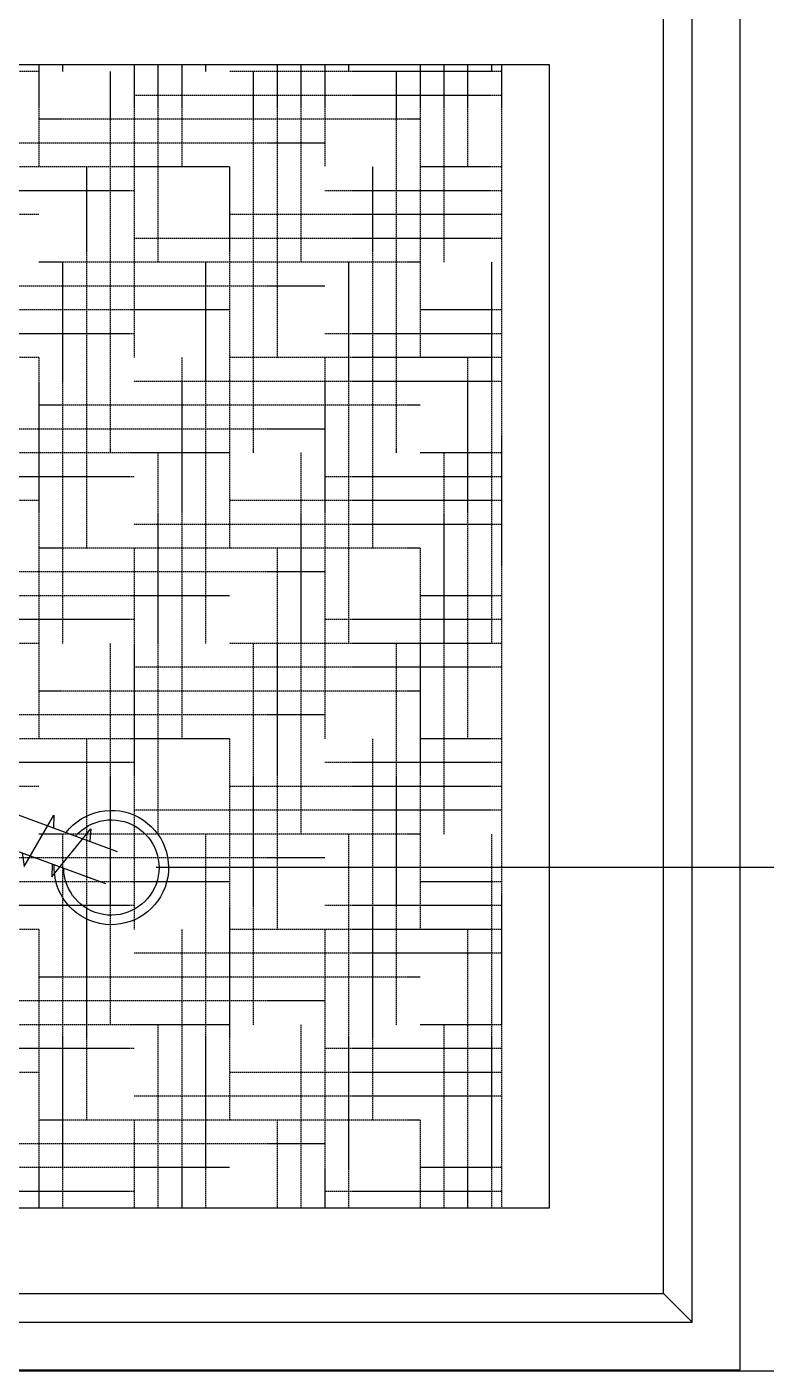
# Model space of a CAD drawing. Extents: x -12047294 to -5625356, y -1456591 to -622873.
# Drawn here: x -6024950 to -6024562, y -717423 to -716718 of the extents above; entities that cross this region are included whole.
import ezdxf

# ---------------------------------------------------------------- set-up
doc = ezdxf.new("R2010")
doc.units = 0
doc.header["$LTSCALE"] = 10
doc.header["$MEASUREMENT"] = 0
doc.linetypes.add('DASH', pattern=[0.35, 0.25, -0.1])
for name, color, linetype in [('A-WALL', 2, 'Continuous'), ('EQUIP', 1, 'Continuous'), ('Iteam', 4, 'Continuous')]:
    doc.layers.add(name, color=color, linetype=linetype)

# ---------------------------------------------------------------- blocks, each defined once
blk = doc.blocks.new('LXX11124554')
at = {"layer": 'EQUIP'}
for p, q in [((1019.26, 447.63, 0.51), (1019.26, -312.37, 0.51)), ((334.49, 287.63, 0.51), (334.49, -212.37, 0.51)), ((934.49, -212.37, 0.51), (934.49, 287.63, 0.51)), ((334.49, -212.37, 0.51), (934.49, -212.37, 0.51)), ((-980.74, -312.37, 0.51), (1019.26, -312.37, 0.51))]:
    blk.add_line(p, q, dxfattribs=at)
at = {"layer": 'EQUIP', "color": 8}
for p, q in [((994.26, 382.64, 0.51), (994.26, -287.37, 0.51)), ((979.26, 367.64, 0.51), (979.26, -272.37, 0.51)), ((979.26, -272.37, 0.51), (-940.74, -272.37, 0.51)), ((994.26, -287.37, 0.51), (979.26, -272.37, 0.51)), ((994.26, -287.37, 0.51), (-955.74, -287.37, 0.51))]:
    blk.add_line(p, q, dxfattribs=at)
at = {"layer": 'EQUIP', "color": 8, "linetype": 'DASH', "ltscale": 0.3}
for p, q in [((338.16, 55.35, 0.51), (338.16, 187.63, 0.51)), ((400.66, 5.35, 0.51), (400.66, 187.63, 0.51)), ((413.16, 55.35, 0.51), (413.16, 187.63, 0.51)), ((475.66, 5.35, 0.51), (475.66, 187.63, 0.51)), ((488.16, 55.35, 0.51), (488.16, 187.63, 0.51)), ((550.66, 5.35, 0.51), (550.66, 187.63, 0.51)), ((563.16, 55.35, 0.51), (563.16, 187.63, 0.51)), ((625.66, 5.35, 0.51), (625.66, 187.63, 0.51)), ((638.16, 55.35, 0.51), (638.16, 187.63, 0.51)), ((700.66, 5.35, 0.51), (700.66, 187.63, 0.51)), ((713.16, 55.35, 0.51), (713.16, 187.63, 0.51)), ((775.66, 5.35, 0.51), (775.66, 187.63, 0.51)), ((788.16, 55.35, 0.51), (788.16, 187.63, 0.51)), ((850.66, 5.35, 0.51), (850.66, 187.63, 0.51)), ((863.16, 55.35, 0.51), (863.16, 187.63, 0.51)), ((925.66, 5.35, 0.51), (925.66, 187.63, 0.51)), ((388.16, -44.65, 0.51), (388.16, 155.35, 0.51)), ((463.16, -44.65, 0.51), (463.16, 155.35, 0.51)), ((538.16, -44.65, 0.51), (538.16, 155.35, 0.51)), ((613.16, -44.65, 0.51), (613.16, 155.35, 0.51)), ((688.16, -44.65, 0.51), (688.16, 155.35, 0.51)), ((763.16, -44.65, 0.51), (763.16, 155.35, 0.51)), ((838.16, -44.65, 0.51), (838.16, 155.35, 0.51)), ((913.16, -44.65, 0.51), (913.16, 155.35, 0.51)), ((375.66, -94.65, 0.51), (375.66, 105.35, 0.51)), ((450.66, -94.65, 0.51), (450.66, 105.35, 0.51)), ((525.66, -94.65, 0.51), (525.66, 105.35, 0.51)), ((600.66, -94.65, 0.51), (600.66, 105.35, 0.51)), ((675.66, -94.65, 0.51), (675.66, 105.35, 0.51)), ((750.66, -94.65, 0.51), (750.66, 105.35, 0.51)), ((825.66, -94.65, 0.51), (825.66, 105.35, 0.51)), ((900.66, -94.65, 0.51), (900.66, 105.35, 0.51)), ((334.49, 55.35, 0.51), (388.16, 55.35, 0.51)), ((363.16, -144.65, 0.51), (363.16, 55.35, 0.51)), ((438.16, -144.65, 0.51), (438.16, 55.35, 0.51)), ((488.16, 55.35, 0.51), (688.16, 55.35, 0.51)), ((513.16, -144.65, 0.51), (513.16, 55.35, 0.51)), ((588.16, -144.65, 0.51), (588.16, 55.35, 0.51)), ((663.16, -144.65, 0.51), (663.16, 55.35, 0.51)), ((738.16, -144.65, 0.51), (738.16, 55.35, 0.51)), ((788.16, 55.35, 0.51), (934.49, 55.35, 0.51)), ((813.16, -144.65, 0.51), (813.16, 55.35, 0.51)), ((888.16, -144.65, 0.51), (888.16, 55.35, 0.51)), ((334.49, 42.85, 0.51), (338.16, 42.85, 0.51)), ((438.16, 42.85, 0.51), (638.16, 42.85, 0.51)), ((738.16, 42.85, 0.51), (934.49, 42.85, 0.51)), ((388.16, 30.35, 0.51), (588.16, 30.35, 0.51)), ((688.16, 30.35, 0.51), (888.16, 30.35, 0.51)), ((338.16, 17.85, 0.51), (538.16, 17.85, 0.51)), ((638.16, 17.85, 0.51), (838.16, 17.85, 0.51)), ((334.49, 5.35, 0.51), (488.16, 5.35, 0.51)), ((350.66, -187.37, 0.51), (350.66, 5.35, 0.51)), ((425.66, -187.37, 0.51), (425.66, 5.35, 0.51)), ((500.66, -187.37, 0.51), (500.66, 5.35, 0.51)), ((575.66, -187.37, 0.51), (575.66, 5.35, 0.51)), ((588.16, 5.35, 0.51), (788.16, 5.35, 0.51)), ((650.66, -187.37, 0.51), (650.66, 5.35, 0.51)), ((725.66, -187.37, 0.51), (725.66, 5.35, 0.51)), ((800.66, -187.37, 0.51), (800.66, 5.35, 0.51)), ((875.66, -187.37, 0.51), (875.66, 5.35, 0.51)), ((888.16, 5.35, 0.51), (934.49, 5.35, 0.51)), ((334.49, -7.15, 0.51), (438.16, -7.15, 0.51)), ((538.16, -7.15, 0.51), (738.16, -7.15, 0.51)), ((838.16, -7.15, 0.51), (934.49, -7.15, 0.51)), ((334.49, -19.65, 0.51), (388.16, -19.65, 0.51)), ((488.16, -19.65, 0.51), (688.16, -19.65, 0.51)), ((788.16, -19.65, 0.51), (934.49, -19.65, 0.51)), ((334.49, -32.15, 0.51), (338.16, -32.15, 0.51)), ((438.16, -32.15, 0.51), (638.16, -32.15, 0.51)), ((738.16, -32.15, 0.51), (934.49, -32.15, 0.51)), ((338.16, -187.37, 0.51), (338.16, -44.65, 0.51)), ((388.16, -44.65, 0.51), (588.16, -44.65, 0.51)), ((413.16, -187.37, 0.51), (413.16, -44.65, 0.51)), ((488.16, -187.37, 0.51), (488.16, -44.65, 0.51)), ((563.16, -187.37, 0.51), (563.16, -44.65, 0.51)), ((638.16, -187.37, 0.51), (638.16, -44.65, 0.51)), ((688.16, -44.65, 0.51), (888.16, -44.65, 0.51)), ((713.16, -187.37, 0.51), (713.16, -44.65, 0.51)), ((788.16, -187.37, 0.51), (788.16, -44.65, 0.51)), ((863.16, -187.37, 0.51), (863.16, -44.65, 0.51)), ((338.16, -57.15, 0.51), (538.16, -57.15, 0.51)), ((638.16, -57.15, 0.51), (838.16, -57.15, 0.51)), ((334.49, -69.65, 0.51), (488.16, -69.65, 0.51)), ((588.16, -69.65, 0.51), (788.16, -69.65, 0.51)), ((888.16, -69.65, 0.51), (934.49, -69.65, 0.51)), ((334.49, -82.15, 0.51), (438.16, -82.15, 0.51)), ((538.16, -82.15, 0.51), (738.16, -82.15, 0.51)), ((838.16, -82.15, 0.51), (934.49, -82.15, 0.51)), ((334.49, -94.65, 0.51), (388.16, -94.65, 0.51)), ((400.66, -187.37, 0.51), (400.66, -94.65, 0.51)), ((475.66, -187.37, 0.51), (475.66, -94.65, 0.51)), ((488.16, -94.65, 0.51), (688.16, -94.65, 0.51)), ((550.66, -187.37, 0.51), (550.66, -94.65, 0.51)), ((625.66, -187.37, 0.51), (625.66, -94.65, 0.51)), ((700.66, -187.37, 0.51), (700.66, -94.65, 0.51)), ((775.66, -187.37, 0.51), (775.66, -94.65, 0.51)), ((788.16, -94.65, 0.51), (934.49, -94.65, 0.51)), ((850.66, -187.37, 0.51), (850.66, -94.65, 0.51)), ((925.66, -187.37, 0.51), (925.66, -94.65, 0.51)), ((334.49, -107.15, 0.51), (338.16, -107.15, 0.51)), ((438.16, -107.15, 0.51), (638.16, -107.15, 0.51)), ((738.16, -107.15, 0.51), (934.49, -107.15, 0.51)), ((388.16, -119.65, 0.51), (588.16, -119.65, 0.51)), ((688.16, -119.65, 0.51), (888.16, -119.65, 0.51)), ((338.16, -132.15, 0.51), (538.16, -132.15, 0.51)), ((638.16, -132.15, 0.51), (838.16, -132.15, 0.51)), ((334.49, -144.65, 0.51), (488.16, -144.65, 0.51)), ((388.16, -187.37, 0.51), (388.16, -144.65, 0.51)), ((463.16, -187.37, 0.51), (463.16, -144.65, 0.51)), ((538.16, -187.37, 0.51), (538.16, -144.65, 0.51)), ((588.16, -144.65, 0.51), (788.16, -144.65, 0.51)), ((613.16, -187.37, 0.51), (613.16, -144.65, 0.51)), ((688.16, -187.37, 0.51), (688.16, -144.65, 0.51)), ((763.16, -187.37, 0.51), (763.16, -144.65, 0.51)), ((838.16, -187.37, 0.51), (838.16, -144.65, 0.51)), ((888.16, -144.65, 0.51), (934.49, -144.65, 0.51)), ((913.16, -187.37, 0.51), (913.16, -144.65, 0.51)), ((334.49, -157.15, 0.51), (438.16, -157.15, 0.51)), ((538.16, -157.15, 0.51), (738.16, -157.15, 0.51)), ((838.16, -157.15, 0.51), (934.49, -157.15, 0.51)), ((334.49, -169.65, 0.51), (388.16, -169.65, 0.51)), ((488.16, -169.65, 0.51), (688.16, -169.65, 0.51)), ((788.16, -169.65, 0.51), (934.49, -169.65, 0.51)), ((334.49, -182.15, 0.51), (338.16, -182.15, 0.51)), ((438.16, -182.15, 0.51), (638.16, -182.15, 0.51)), ((738.16, -182.15, 0.51), (934.49, -182.15, 0.51)), ((334.49, -187.37, 0.51), (934.49, -187.37, 0.51))]:
    blk.add_line(p, q, dxfattribs=at)
blk = doc.blocks.new('LXX10304611')
at = {"layer": 'EQUIP', "color": 1}
for p, q in [((8.46, 18.08), (-129.99, 393.44)), ((-8.46, 11.92), (-146.9, 387.28)), ((-99.57, 1.97), (-99.57, 71.97)), ((-99.57, 71.97), (-89.31, 71.97)), ((-89.31, 71.97), (-87.57, 19.97)), ((89.31, 71.97), (87.57, 19.97)), ((99.57, 71.97), (89.31, 71.97)), ((99.57, 1.97), (99.57, 71.97)), ((-67, 30), (-63, 30)), ((-63, 30), (-53, 30)), ((-63, 0), (-63, 30)), ((-53, 0), (-53, 30)), ((-48, 30), (-15.12, 30)), ((-48, 30), (-48, 0)), ((4.29, 30), (48, 30)), ((48, 0), (48, 30)), ((63, 30), (53, 30)), ((53, 0), (53, 30)), ((63, 0), (63, 30)), ((67, 30), (63, 30)), ((-69, 28), (-75.57, 24.96)), ((-75.57, 24.96), (-75.57, 5.04)), ((-69, 2), (-69, 28)), ((-61, 24), (-55, 24)), ((-53, 27.69), (-48, 27.69)), ((53, 27.69), (48, 27.69)), ((61, 24), (55, 24)), ((69, 2), (69, 28)), ((69, 28), (75.57, 24.96)), ((75.57, 24.96), (75.57, 5.04)), ((-75.57, 19.97), (-87.57, 19.97)), ((-87.57, 19.97), (-87.57, 1.97)), ((75.57, 19.97), (87.57, 19.97)), ((87.57, 19.97), (87.57, 1.97)), ((-75.57, 9.97), (-87.57, 9.97)), ((75.57, 9.97), (87.57, 9.97)), ((-87.57, 1.97), (-99.57, 1.97)), ((-69, 2), (-75.57, 5.04)), ((-63, 0), (-67, 0)), ((-53, 0), (-63, 0)), ((-55, 6), (-61, 6)), ((-53, 2.31), (-48, 2.31)), ((-48, 0), (48, 0)), ((53, 2.31), (48, 2.31)), ((53, 0), (63, 0)), ((55, 6), (61, 6)), ((63, 0), (67, 0)), ((69, 2), (75.57, 5.04)), ((87.57, 1.97), (99.57, 1.97))]:
    blk.add_line(p, q, dxfattribs=at)
at = {"layer": 'EQUIP', "color": 8}
for p, q in [((-143.35, 359.17), (-118.07, 379.63)), ((-118.07, 379.63), (-124.69, 379.08)), ((-137.95, 344.53), (-110.89, 360.17)), ((-110.89, 360.17), (-117.64, 359.96)), ((-136.61, 359.38), (-143.35, 359.17)), ((-130.77, 343.55), (-137.95, 344.53)), ((-103.39, 339.83), (-110.57, 340.81)), ((-102.78, 338.18), (-132.38, 329.41)), ((-132.38, 329.41), (-125.39, 328.96)), ((-98.75, 327.25), (-123.88, 306.38)), ((-105.74, 327.7), (-98.75, 327.25)), ((-123.88, 306.38), (-117.1, 306.48)), ((-91.22, 306.83), (-115.65, 284.05)), ((-98.01, 306.74), (-91.22, 306.83)), ((-115.65, 284.05), (-109.1, 284.8)), ((-84.15, 287.66), (-107.63, 262.33)), ((-90.69, 286.91), (-84.15, 287.66)), ((-107.63, 262.33), (-100.88, 262.5)), ((-75.12, 263.18), (-100.23, 242.26)), ((-81.88, 263), (-75.12, 263.18)), ((-100.23, 242.26), (-93.3, 241.96)), ((-66.88, 240.84), (-92.07, 220.13)), ((-73.81, 241.14), (-66.88, 240.84)), ((-92.07, 220.13), (-85.26, 220.16)), ((-59.3, 220.28), (-84.59, 199.85)), ((-66.11, 220.25), (-59.3, 220.28)), ((-84.59, 199.85), (-77.77, 199.84)), ((-52.93, 203), (-78.22, 182.58)), ((-59.74, 202.97), (-52.93, 203)), ((-47.29, 187.71), (-72.42, 166.85)), ((-54.27, 188.16), (-47.29, 187.71)), ((-78.22, 182.58), (-71.4, 182.57)), ((-72.42, 166.85), (-65.63, 166.94)), ((-39.75, 167.29), (-64.18, 144.51)), ((-46.54, 167.2), (-39.75, 167.29)), ((-32.68, 148.12), (-56.17, 122.79)), ((-39.23, 147.37), (-32.68, 148.12)), ((-64.18, 144.51), (-57.64, 145.26)), ((-56.17, 122.79), (-49.41, 122.97)), ((-23.65, 123.64), (-48.77, 102.72)), ((-30.41, 123.46), (-23.65, 123.64)), ((-48.77, 102.72), (-41.84, 102.42)), ((-15.42, 101.31), (-40.6, 80.59)), ((-22.35, 101.6), (-15.42, 101.31)), ((-40.6, 80.59), (-33.79, 80.62)), ((-7.83, 80.74), (-33.13, 60.31)), ((-14.64, 80.71), (-7.83, 80.74)), ((-33.13, 60.31), (-26.3, 60.3)), ((-0.28, 60.26), (-24.91, 38.04)), ((-7.11, 60.27), (-0.28, 60.26)), ((-24.91, 38.04), (-18.13, 38.14)), ((7.73, 38.54), (-18.82, 21.54)), ((0.95, 38.44), (7.73, 38.54))]:
    blk.add_line(p, q, dxfattribs=at)
at = {"layer": 'EQUIP', "color": 1}
for centre, radius, start, end in [((-138.44, 390.36), 30, 307.7027, 272.78782), ((-67, 28), 2, 90, 180), ((0, 15), 15, 147.11476, 64.19132), ((67, 28), 2, 0, 90), ((-61, 26), 2, 180, 270), ((-61, 22), 2, 90, 180), ((-55, 26), 2, 270, 0), ((-55, 22), 2, 0, 90), ((0, 15), 12.5, 156.29919, 64.19132), ((55, 26), 2, 180, 270), ((55, 22), 2, 90, 180), ((61, 26), 2, 270, 0), ((61, 22), 2, 0, 90), ((-61, 8), 2, 180, 270), ((-55, 8), 2, 270, 0), ((55, 8), 2, 180, 270), ((61, 8), 2, 270, 0), ((-67, 2), 2, 180, 270), ((-61, 4), 2, 90, 180), ((-55, 4), 2, 0, 90), ((55, 4), 2, 90, 180), ((61, 4), 2, 0, 90), ((67, 2), 2, 270, 0)]:
    blk.add_arc(centre, radius, start, end, dxfattribs=at)
at = {"layer": 'EQUIP', "color": 8}
blk.add_arc((-138.44, 390.36), 25, 311.34525, 269.14526, dxfattribs=at)

msp = doc.modelspace()

# ---------------------------------------------------------------- linework, layer by layer
at = {"layer": 'A-WALL'}
msp.add_line((-6020346.15, -717423.43), (-6025336.15, -717423.43), dxfattribs=at)
at = {"layer": 'Iteam'}
msp.add_line((-6024415.68, -717159.16, 0), (-6024882.26, -717159.16), dxfattribs=at)

# ---------------------------------------------------------------- block references
at = {"layer": 'EQUIP', "linetype": 'ByBlock', "xscale": -1, "rotation": 90}
msp.add_blockref('LXX11124554', (-6024888.52, -716403.54, -0.51), dxfattribs=at)
at = {"layer": 'EQUIP', "xscale": -1, "rotation": 270}
msp.add_blockref('LXX10304611', (-6025296.16, -717020.8), dxfattribs=at)

doc.saveas('drawing.dxf')
